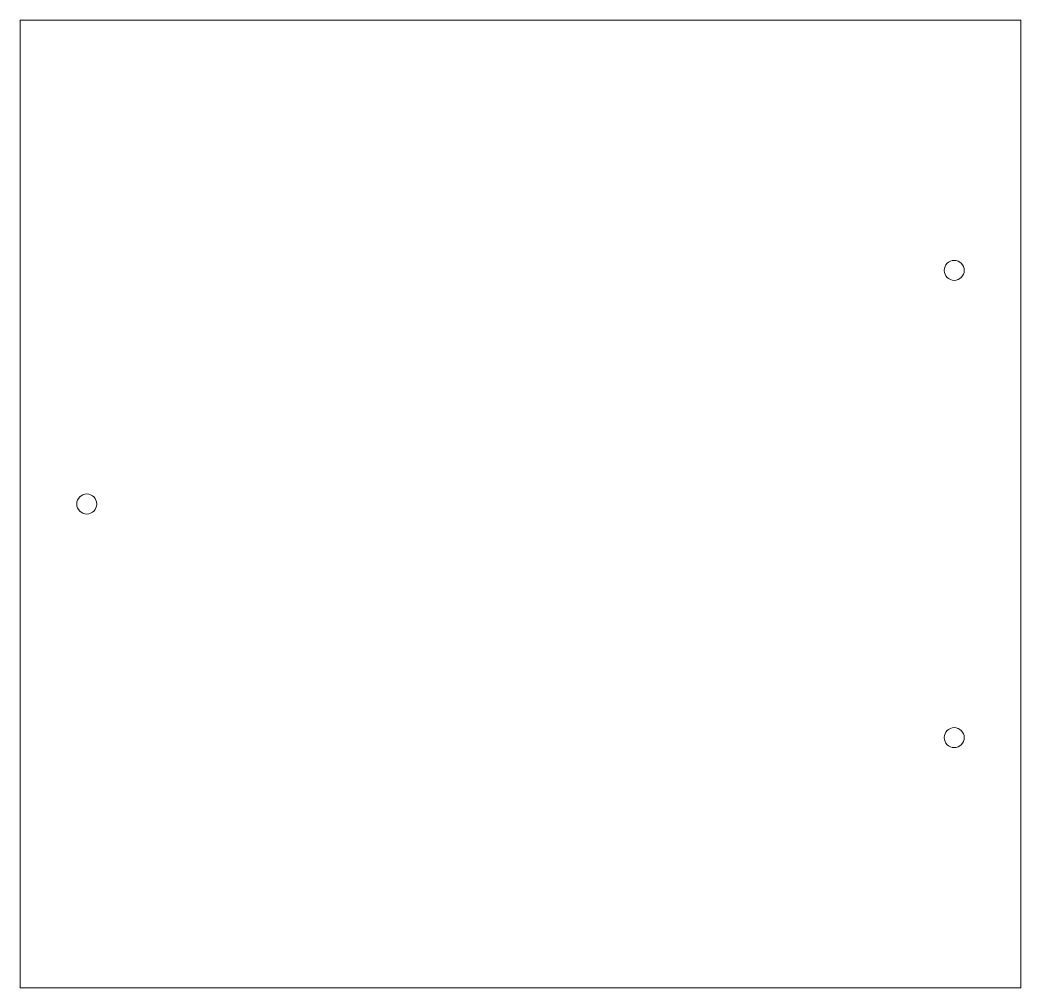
# Model space of a CAD drawing. Extents: x 0 to 150, y 0 to 145.
import ezdxf

# ---------------------------------------------------------------- set-up
doc = ezdxf.new("R2010")
doc.units = 0
doc.layers.add('COMPONENT0', color=7, linetype='CONTINUOUS', lineweight=0)
doc.layers.add('COMPONENT1', color=7, linetype='CONTINUOUS', lineweight=0)

msp = doc.modelspace()

# ---------------------------------------------------------------- linework, layer by layer
at = {"layer": 'COMPONENT0'}
msp.add_lwpolyline([(0, 0), (150, 0), (150, 145), (0, 145)], close=True, dxfattribs=at)
at = {"layer": 'COMPONENT1'}
for centre in [(140, 107.5), (10, 72.5), (140, 37.5)]:
    msp.add_circle(centre, 1.5, dxfattribs=at)

doc.saveas('drawing.dxf')
